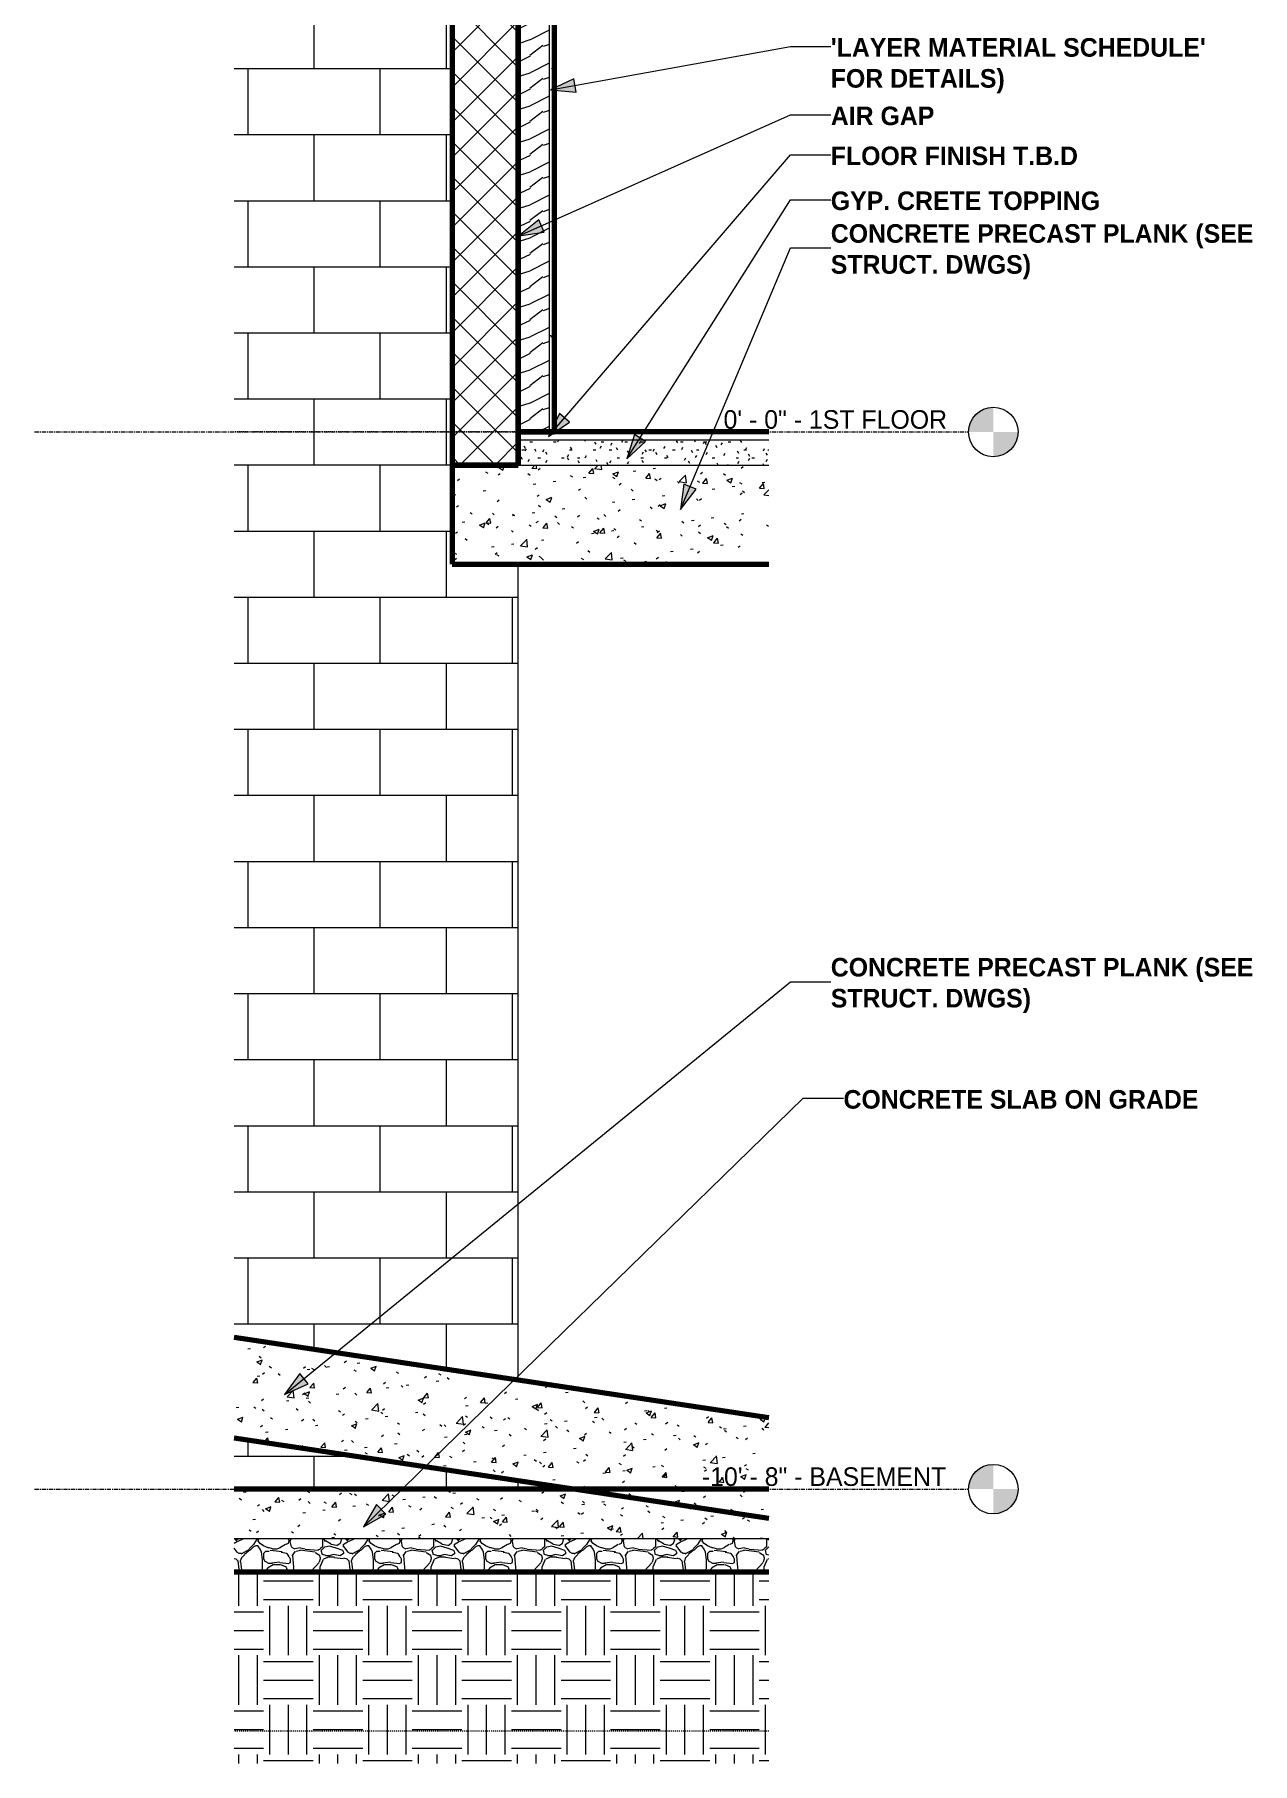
# Model space of a CAD drawing. Header units: inches. Extents: x -3960 to -3070, y -161 to 444.
# Drawn here: x -3722.2 to -3574.8, y -161.2 to 48.1 of the extents above; entities that cross this region are included whole.
import ezdxf

# ---------------------------------------------------------------- set-up
doc = ezdxf.new("R2010")
doc.units = ezdxf.units.IN
doc.header["$MEASUREMENT"] = 0
for name, pattern in [('Aligning Line 1_8_', [0.25, 0.125, -0.125]), ('Dash 1_16_', [0.125, 0.0625, -0.0625]), ('Grid Line 1_2_', [0.875, 0.5, -0.125, 0.125, -0.125])]:
    doc.linetypes.add(name, pattern=pattern)
for name, color, linetype, lineweight in [('0-2', 135, 'Continuous', 9), ('0-4', 90, 'Continuous', 5), ('A-DOOR-5', 250, 'Dash 1_16_', 9), ('A-DOOR-6', 250, 'Continuous', 9), ('A-DOOR-FRAM-1', 250, 'Continuous', 9), ('A-FLOR-7', 192, 'Continuous', 70), ('A-FLOR-LEVL', 51, 'Continuous', 9), ('A-FLOR-LEVL-1', 51, 'Grid Line 1_2_', 9), ('A-FLOR-MCUT', 51, 'Continuous', 18), ('A-FLOR-PATT-1', 8, 'Continuous', 9), ('A-WALL-1', 55, 'Continuous', 18), ('A-WALL-10', 252, 'Continuous', 18), ('A-WALL-4', 7, 'Continuous', 18), ('A-WALL-9', 90, 'Continuous', 70), ('A-WALL-PATT-1', 135, 'Continuous', 9), ('A-WALL-PATT-3', 250, 'Continuous', 9), ('A-WALL-PATT-4', 253, 'Continuous', 9), ('A-WALL-PATT-5', 45, 'Continuous', 9), ('C-TOPO', 7, 'Continuous', 9), ('C-TOPO-1', 135, 'Continuous', 9), ('C-TOPO-2', 7, 'Continuous', 70), ('G-ANNO-SYMB', 111, 'Aligning Line 1_8_', 9), ('G-ANNO-TEXT', 231, 'Continuous', 9), ('I-WALL-1', 90, 'Continuous', 70), ('I-WALL-2', 55, 'Continuous', 18), ('P-PIPE-1', 94, 'Continuous', 9)]:
    doc.layers.add(name, color=color, linetype=linetype, lineweight=lineweight)
doc.styles.add('Century Gothic', font='ufonts.com_century-gothic.ttf', dxfattribs={"height": 2.25})
doc.styles.add('Century Gothic_B', font='GOTHICB.TTF', dxfattribs={"height": 2.25})
pattern_1 = [(0, (-3142.496, 146.633), (7.68, 1.92), [0.317, -5.443, 0.317, -5.443, -30.72]), (0, (-3142.496, 146.633), (7.68, 1.92), [-11.52, 0.317, -11.203, 0.317, -5.443, -13.44]), (0, (-3142.496, 146.633), (7.68, 1.92), [-28.8, 0.317, -3.523, 0.317, -9.283]), (120, (-3139.616, 147.593), (-5.502769, 5.691075), [0.317, -5.443, 0.317, -5.443, -30.72]), (120, (-3139.616, 147.593), (-5.502769, 5.691075), [-11.52, 0.317, -11.203, 0.317, -5.443, -13.44]), (120, (-3139.616, 147.593), (-5.502769, 5.691075), [-28.8, 0.317, -3.523, 0.317, -9.283]), (240, (-3138.656, 151.433), (-2.177231, -7.611075), [0.317, -5.443, 0.317, -5.443, -30.72]), (240, (-3138.656, 151.433), (-2.177231, -7.611075), [-11.52, 0.317, -11.203, 0.317, -5.443, -13.44]), (240, (-3138.656, 151.433), (-2.177231, -7.611075), [-28.8, 0.317, -3.523, 0.317, -9.283])]
pattern_2 = [(50, (-3601.794, 146.633), (6.886, -0.6021), [0.72, -7.92]), (355, (-3601.794, 146.633), (-1.33176, 7.22055), [0.576, -6.336]), (100.451, (-3601.22, 146.583), (5.55363, 6.61819), [0.612, -6.731]), (46.184, (-3601.794, 148.553), (10.24564, -1.58893), [1.08, -11.88]), (96.636, (-3600.94, 148.421), (8.97244, 9.35152), [0.918, -10.096]), (351.184, (-3601.794, 148.553), (8.9732, 9.35123), [0.864, -9.504]), (21, (-3600.834, 148.073), (5.73073, -3.865), [0.72, -7.92]), (326, (-3600.834, 148.073), (2.33581, 6.96088), [0.576, -6.336]), (71.451, (-3600.357, 147.751), (8.06588, 3.09595), [0.612, -6.731]), (37.5, (-3601.7938, 146.633), (0.116866, 3.195478), [0.317, -5.942, 0.317, -6.115, -6.36]), (37.5, (-3601.7938, 146.633), (0.116866, 3.195478), [-12.691, 0.317, -6.043]), (7.5, (-3601.794, 146.633), (2.52543, 3.786025), [0.317, -3.35, 0.317, -5.798, -2.424]), (7.5, (-3601.794, 146.633), (2.52543, 3.786025), [-9.782, 0.317, -2.107]), (327.5, (-3603.9348, 146.633), (5.124369, -0.216176), [0.317, -2.083, 0.317, -7.171, -9.936]), (327.5, (-3603.9348, 146.633), (5.124369, -0.216176), [-9.888, 0.317, -9.619]), (317.5, (-3604.895, 146.633), (5.598326, 0.96141), [0.317, -2.803, 0.317, -4.656, -7.056]), (317.5, (-3604.895, 146.633), (5.598326, 0.96141), [-8.093, 0.317, -6.739])]

# ---------------------------------------------------------------- blocks, each defined once
blk = doc.blocks.new('CTR  - Topography_rvt-2-WALL SECTION - NORTH_SOUTH _ PARKING RAMP - LOOKING WEST - Callout 2')
at = {"layer": 'C-TOPO'}
h = blk.add_hatch(dxfattribs=at)
h.set_pattern_fill('FP_17', color=256, style=0, pattern_type=2)
h.set_pattern_definition([(0, (-3142.496, 146.633), (6, 6), [6, -6]), (0, (-3142.496, 148.883), (6, 6), [6, -6]), (0, (-3142.496, 151.133), (6, 6), [6, -6]), (90, (-3141.746, 151.883), (-6, 6), [6, -6]), (90, (-3139.496, 151.883), (-6, 6), [6, -6]), (90, (-3137.246, 151.883), (-6, 6), [6, -6])])
h.paths.add_polyline_path([(-3238.74, -161.21), (-3174.04, -161.21), (-3174.04, -138.01), (-3238.74, -138.01), (-3238.74, -140)], flags=0)
at = {"layer": 'C-TOPO-1'}
blk.add_line((-3238.74, -138.01), (-3174.04, -138.01), dxfattribs=at)
at = {"layer": 'C-TOPO-2'}
blk.add_line((-3238.74, -138.01), (-3174.04, -138.01), dxfattribs=at)
blk = doc.blocks.new('HOLLOW METAL - UNIT DOOR-2058696-WALL SECTION - NORTH_SOUTH _ PARKING RAMP - LOOKING WEST - Callout 2')
at = {"layer": 'A-DOOR-5'}
blk.add_line((-3238.74, 146.75), (-3229.52, 136), dxfattribs=at)
at = {"layer": 'A-DOOR-6'}
blk.add_line((-3229.52, 136), (-3229.52, 150.88), dxfattribs=at)
at = {"layer": 'A-DOOR-FRAM-1'}
for p, q in [((-3229.52, 150.88), (-3229.52, 136)), ((-3227.52, 136), (-3227.52, 150.88))]:
    blk.add_line(p, q, dxfattribs=at)
blk = doc.blocks.new('CTR - 1st Phase - Common Walls_rvt-2-WALL SECTION - NORTH_SOUTH _ PARKING RAMP - LOOKING WEST - Callout 2')
at = {"layer": 'A-WALL-10'}
blk.add_hatch(color=256, dxfattribs=at).paths.add_polyline_path([(-3204.37, 0), (-3204.12, 0), (-3204.12, 108.75), (-3204.37, 108.75), (-3204.37, 72.86)], flags=0)
at = {"layer": 'A-WALL-PATT-3'}
h = blk.add_hatch(dxfattribs=at)
h.set_pattern_fill('FP_13', color=256, style=0, pattern_type=2)
h.set_pattern_definition(pattern_1)
h.paths.add_polyline_path([(-3206.7, 136), (-3206.7, 150.88), (-3207.32, 150.88), (-3207.32, 136)], flags=0)
h = blk.add_hatch(dxfattribs=at)
h.set_pattern_fill('FP_13', color=256, style=0, pattern_type=2)
h.set_pattern_definition(pattern_1)
h.paths.add_polyline_path([(-3206.39, 136), (-3206.07, 136), (-3206.07, 150.88), (-3206.7, 150.88), (-3206.7, 136)], flags=0)
h = blk.add_hatch(dxfattribs=at)
h.set_pattern_fill('FP_13', color=256, style=0, pattern_type=2)
h.set_pattern_definition(pattern_1)
h.paths.add_polyline_path([(-3200, 0), (-3200, 108.75), (-3200.62, 108.75), (-3200.62, 0)], flags=0)
at = {"layer": 'A-WALL-PATT-4'}
h = blk.add_hatch(dxfattribs=at)
h.set_pattern_fill('FP_18', color=256, style=0, pattern_type=2)
h.set_pattern_definition([(161.57, (-3142.376, 146.753), (-0.9603837, -0.0003992), [0, -6.83, 0.758, 0]), (18.43, (-3142.616, 146.753), (-0.9603837, 0.0003992), [0, -6.83, 0.758, 0]), (108.43, (-3142.376, 146.753), (0.4795102, -2.4005264), [2.276, -5.312]), (71.57, (-3142.616, 146.753), (0.4795102, 2.4005264), [2.276, -5.312])])
h.paths.add_polyline_path([(-3203.7, 136), (-3202.57, 136), (-3202.57, 150.88), (-3202.86, 150.88)], flags=0)
h.paths.add_polyline_path([(-3204.37, 136), (-3203.7, 136), (-3203.7, 150.88), (-3206.07, 150.88), (-3206.07, 136)], flags=0)
h = blk.add_hatch(dxfattribs=at)
h.set_pattern_fill('FP_16', color=256, style=0, pattern_type=2)
h.set_pattern_definition([(216.87, (-3140.897, 150.632), (11.9951857, 7.9964214), [1.999, -17.993]), (206.565, (-3138.498, 149.432), (-3.998093, -3.998086), [4.47, -4.47]), (198.435, (-3138.498, 147.433), (-7.99708, -3.998075), [2.529, -10.115])])
h.paths.add_polyline_path([(-3204.12, 0), (-3200.62, 0), (-3200.62, 108.75), (-3204.12, 108.75), (-3204.12, 72.86)], flags=0)
at = {"layer": 'A-WALL-4'}
for p, q in [((-3206.7, 150.88), (-3206.7, 136)), ((-3206.07, 150.88), (-3206.07, 136)), ((-3202.57, 150.88), (-3202.57, 136)), ((-3201.95, 150.88), (-3201.95, 136)), ((-3204.12, 125.75), (-3204.12, 0)), ((-3200.62, 125.75), (-3200.62, 0))]:
    blk.add_line(p, q, dxfattribs=at)
at = {"layer": 'A-WALL-9'}
for p, q in [((-3204.37, 125.75), (-3204.37, 0)), ((-3200, 125.75), (-3204.37, 125.75)), ((-3200, 0), (-3200, 125.75)), ((-3204.37, 0), (-3200, 0))]:
    blk.add_line(p, q, dxfattribs=at)
at = {"layer": 'I-WALL-1'}
for p, q in [((-3207.32, 150.88), (-3207.32, 136)), ((-3201.32, 136), (-3201.32, 150.88)), ((-3207.32, 136), (-3201.32, 136))]:
    blk.add_line(p, q, dxfattribs=at)
at = {"layer": 'I-WALL-2'}
blk.add_line((-3227.52, 150.88), (-3227.52, 136), dxfattribs=at)
at = {"layer": 'P-PIPE-1'}
for centre, start, end in [((-3183.32, 120), 0, 180), ((-3183.32, 120), 180, 0), ((-3179.32, 120), 0, 180), ((-3179.32, 120), 180, 0), ((-3175.07, 120), 28.5091, 180), ((-3175.07, 120), 180, 331.4909)]:
    blk.add_arc(centre, 1.19, start, end, dxfattribs=at)
at = {"layer": '0-2'}
blk.add_blockref('HOLLOW METAL - UNIT DOOR-2058696-WALL SECTION - NORTH_SOUTH _ PARKING RAMP - LOOKING WEST - Callout 2', (0, 0), dxfattribs=at)
blk = doc.blocks.new('CTR - 1st Phase -Stairs _ Elevators_rvt-2-WALL SECTION - NORTH_SOUTH _ PARKING RAMP - LOOKING WEST - Callout 2')
at = {"layer": 'A-WALL-PATT-1'}
h = blk.add_hatch(dxfattribs=at)
h.set_pattern_fill('FP_20', color=256, style=0, pattern_type=2)
h.set_pattern_definition([(0, (-3208.374, -164), (0, 8), []), (90, (-3208.374, -164), (-8, 8), [8, -8])])
h.paths.add_polyline_path([(-3204.37, -128), (-3204.37, -126.95), (-3238.74, -121.8), (-3238.74, -128)], flags=0)
h.paths.add_polyline_path([(-3204.37, -114.82), (-3204.37, -16), (-3212.37, -16), (-3212.37, 120), (-3238.74, 120), (-3238.74, -109.66)], flags=0)
at = {"layer": 'A-WALL-PATT-5'}
h = blk.add_hatch(dxfattribs=at)
h.set_pattern_fill('FP_21', color=256, style=0, pattern_type=2)
h.set_pattern_definition([(45, (-3142.496, 146.633), (-2.12132, 2.12132), []), (135, (-3142.496, 146.633), (-2.12132, -2.12132), [])])
h.paths.add_polyline_path([(-3204.37, -4), (-3204.37, 120), (-3212.37, 120), (-3212.37, -4)], flags=0)
at = {"layer": 'A-WALL-1'}
for p, q in [((-3204.37, -114.82), (-3204.37, -16)), ((-3204.37, -128), (-3204.37, -126.95))]:
    blk.add_line(p, q, dxfattribs=at)
at = {"layer": 'A-WALL-9'}
for p, q in [((-3212.37, 120), (-3212.37, -4)), ((-3204.37, -4), (-3204.37, 120)), ((-3212.37, -4), (-3204.37, -4))]:
    blk.add_line(p, q, dxfattribs=at)
blk = doc.blocks.new('Level - Level Head - Circle-50818-WALL SECTION - NORTH_SOUTH _ PARKING RAMP - LOOKING WEST - Callout 2')
at = {"layer": 'A-FLOR-LEVL'}
h = blk.add_hatch(color=256, dxfattribs=at)
edge = h.paths.add_edge_path(flags=0)
edge.add_line((-3146.87, 0), (-3149.87, 0))
edge.add_arc((-3146.87, 0), 3, 90, 180, ccw=False)
edge.add_line((-3146.87, 3), (-3146.87, 0))
h = blk.add_hatch(color=256, dxfattribs=at)
edge = h.paths.add_edge_path(flags=0)
edge.add_line((-3146.87, -3), (-3146.87, 0))
edge.add_line((-3146.87, 0), (-3143.87, 0))
edge.add_arc((-3146.87, 0), 3, 270, 360, ccw=False)
blk.add_circle((-3146.87, 0), 3, dxfattribs=at)

msp = doc.modelspace()

# ---------------------------------------------------------------- hatches: boundary and pattern name
at = {"layer": 'A-FLOR-PATT-1'}
h = msp.add_hatch(dxfattribs=at)
h.set_pattern_fill('FP_14', color=256, style=0, pattern_type=2)
h.set_pattern_definition([(0, (-3601.7938, 146.633), (3.84, 0.96), [0.317, -2.563, 0.317, -2.563, -15.36]), (0, (-3601.7938, 146.633), (3.84, 0.96), [-5.76, 0.317, -5.443, 0.317, -2.563, -6.72]), (0, (-3601.7938, 146.633), (3.84, 0.96), [-14.4, 0.317, -1.603, 0.317, -4.483]), (120, (-3600.3538, 147.113), (-2.7513844, 2.8455376), [0.317, -2.563, 0.317, -2.563, -15.36]), (120, (-3600.3538, 147.113), (-2.7513844, 2.8455376), [-5.76, 0.317, -5.443, 0.317, -2.563, -6.72]), (120, (-3600.3538, 147.113), (-2.7513844, 2.8455376), [-14.4, 0.317, -1.603, 0.317, -4.483]), (240, (-3599.8738, 149.033), (-1.0886156, -3.8055376), [0.317, -2.563, 0.317, -2.563, -15.36]), (240, (-3599.8738, 149.033), (-1.0886156, -3.8055376), [-5.76, 0.317, -5.443, 0.317, -2.563, -6.72]), (240, (-3599.8738, 149.033), (-1.0886156, -3.8055376), [-14.4, 0.317, -1.603, 0.317, -4.483])])
h.paths.add_polyline_path([(-3633.34, -4), (-3633.34, -1), (-3663.67, -1), (-3663.67, -4)], flags=0)
h = msp.add_hatch(dxfattribs=at)
h.set_pattern_fill('FP_19', color=256, style=0, pattern_type=2)
h.set_pattern_definition(pattern_2)
h.paths.add_polyline_path([(-3663.67, -16), (-3633.34, -16), (-3633.34, -4), (-3671.67, -4), (-3671.67, -16)], flags=0)
h = msp.add_hatch(dxfattribs=at)
h.set_pattern_fill('FP_19', color=256, style=0, pattern_type=2)
h.set_pattern_definition(pattern_2)
h.paths.add_polyline_path([(-3633.34, -131.51), (-3633.34, -119.37), (-3698.04, -109.66), (-3698.04, -121.8), (-3663.67, -126.95)], flags=0)
h = msp.add_hatch(dxfattribs=at)
h.set_pattern_fill('FP_19', color=256, style=0, pattern_type=2)
h.set_pattern_definition(pattern_2)
h.paths.add_polyline_path([(-3663.67, -134), (-3633.34, -134), (-3633.34, -131.51), (-3656.7, -128), (-3698.04, -128), (-3698.04, -134)], flags=0)
h = msp.add_hatch(dxfattribs=at)
h.set_pattern_fill('FP_22', color=256, style=0, pattern_type=2)
h.set_pattern_definition([(212.005, (-3602.5998, 148.649), (-40.310627, -26.8730086), [1.268, -125.493]), (213.69, (-3601.794, 149.186), (-13.43624, -13.436764), [0.969, -47.478]), (198.435, (-3601.391, 149.321), (-26.873024, -13.43654), [0.425, -42.065]), (180, (-3600.854, 149.321), (-2e-15, -13.437), [0.537, -12.899]), (161.565, (-3600.451, 149.186), (-13.43652, 1e-05), [0.425, -42.065]), (333.435, (-3600.316, 158.861), (13.43653, 1e-05), [0.601, -29.444]), (296.565, (-3600.451, 159.129), (13.43652, -13.43654), [0.3, -29.745]), (270, (-3600.451, 159.801), (13.437, 8e-16), [0.672, -12.765]), (186.34, (-3600.3158, 151.067), (-107.492657, -13.436396), [1.217, -120.457]), (296.565, (-3597.36, 159.398), (13.43652, -13.43654), [0.3, -29.745]), (303.69, (-3597.629, 159.801), (13.436764, -13.43624), [0.484, -47.962]), (229.399, (-3595.4788, 153.889), (-67.18284, -80.6196216), [1.239, -122.641]), (243.435, (-3595.076, 154.695), (1e-05, -13.43653), [0.901, -29.144]), (213.69, (-3590.373, 153.217), (-13.43624, -13.436764), [0.484, -47.962]), (33.69, (-3594.404, 149.455), (13.43624, 13.436764), [0.484, -47.962]), (0, (-3594.673, 149.455), (0, 13.437), [0.269, -13.168]), (333.435, (-3594.941, 149.589), (13.43653, 1e-05), [0.3, -29.745]), (284.036, (-3595.0758, 150.127), (13.436545, -40.30972), [0.554, -54.847]), (270, (-3595.076, 150.395), (13.437, 8e-16), [0.269, -13.168]), (243.435, (-3595.076, 150.664), (1e-05, -13.43653), [0.3, -29.745]), (135, (-3595.076, 150.799), (-13.43644, 9e-16), [0.19, -18.812]), (90, (-3595.076, 150.664), (-13.437, 8e-16), [0.134, -13.302]), (18.435, (-3590.239, 156.845), (26.873024, 13.43654), [0.85, -41.641]), (6.34, (-3589.4318, 157.114), (107.492657, 13.436396), [1.217, -120.457]), (180, (-3589.97, 153.889), (-2e-15, -13.437), [0.806, -12.63]), (197.354, (-3587.8198, 154.561), (-40.3099621, -13.4370921), [2.252, -222.987]), (198.435, (-3587.417, 154.695), (-26.873024, -13.43654), [0.425, -42.065]), (213.69, (-3587.014, 154.964), (-13.43624, -13.436764), [0.484, -47.962]), (251.565, (-3586.88, 155.367), (-1e-05, -13.43652), [0.425, -42.065]), (243.435, (-3586.745, 155.636), (1e-05, -13.43653), [0.3, -29.745]), (270, (-3586.745, 155.904), (13.437, 8e-16), [0.269, -13.168]), (293.199, (-3587.1478, 156.845), (13.436385, -26.872947), [1.023, -101.307]), (315, (-3587.551, 157.248), (13.43644, 0), [0.57, -18.432]), (0, (-3588.223, 157.248), (0, 13.437), [0.672, -12.765]), (341.565, (-3591.179, 154.023), (13.43652, -1e-05), [0.425, -42.065]), (303.69, (-3591.448, 154.426), (13.436764, -13.43624), [0.484, -47.962]), (279.462, (-3591.5818, 155.233), (13.43628, -67.183201), [0.817, -80.915]), (270, (-3591.582, 156.039), (13.437, 8e-16), [0.806, -12.63]), (239.036, (-3591.1788, 156.711), (-13.4372, -26.873257), [0.783, -77.565]), (188.13, (-3590.2388, 156.845), (-80.620097, -13.436299), [0.95, -94.061]), (116.565, (-3600.182, 156.442), (-13.43652, 13.43654), [0.3, -29.745]), (135, (-3599.913, 156.173), (-13.43644, 9e-16), [0.38, -18.622]), (168.69, (-3599.2408, 156.039), (-13.436897, 0.000212), [0.685, -67.829]), (191.31, (-3598.5688, 156.173), (-53.746592, -13.436568), [0.685, -67.829]), (194.036, (-3598.0318, 156.308), (-40.30972, -13.436545), [0.554, -54.847]), (236.31, (-3597.763, 156.711), (-13.436194, -26.8733), [0.484, -47.962]), (236.31, (-3597.494, 157.114), (-13.436194, -26.8733), [0.484, -47.962]), (270, (-3597.494, 157.517), (13.437, 8e-16), [0.403, -13.034]), (291.801, (-3597.7628, 158.189), (13.436166, -26.872997), [0.724, -71.635]), (116.565, (-3597.629, 155.367), (-13.43652, 13.43654), [0.601, -29.444]), (168.69, (-3596.9568, 155.233), (-13.436897, 0.000212), [0.685, -67.829]), (194.036, (-3596.4198, 155.367), (-40.30972, -13.436545), [0.554, -54.847]), (225, (-3596.016, 155.77), (9e-16, -13.43644), [0.57, -18.432]), (251.565, (-3595.882, 156.173), (-1e-05, -13.43652), [0.425, -42.065]), (296.565, (-3596.151, 156.711), (13.43652, -13.43654), [0.601, -29.444]), (315, (-3596.42, 156.979), (13.43644, 0), [0.38, -18.622]), (326.31, (-3596.823, 157.248), (26.8733, -13.436194), [0.484, -47.962]), (0, (-3597.091, 157.248), (0, 13.437), [0.269, -13.168]), (33.69, (-3597.494, 156.979), (13.43624, 13.436764), [0.484, -47.962]), (71.565, (-3597.629, 156.576), (1e-05, 13.43652), [0.425, -42.065]), (63.435, (-3597.763, 156.308), (-1e-05, 13.43653), [0.3, -29.745]), (71.565, (-3597.898, 155.904), (1e-05, 13.43652), [0.425, -42.065]), (104.036, (-3597.8978, 155.367), (-13.436545, 40.30972), [0.554, -54.847]), (45, (-3598.166, 155.098), (0, 13.43644), [0.38, -18.622]), (18.435, (-3598.569, 154.964), (26.873024, 13.43654), [0.425, -42.065]), (0, (-3599.241, 154.964), (0, 13.437), [0.672, -12.765]), (14.036, (-3599.7788, 154.83), (40.30972, 13.436545), [0.554, -54.847]), (341.565, (-3600.182, 154.964), (13.43652, -1e-05), [0.425, -42.065]), (270, (-3600.182, 155.367), (13.437, 8e-16), [0.403, -13.034]), (225, (-3599.779, 155.77), (9e-16, -13.43644), [0.57, -18.432]), (198.435, (-3598.972, 156.039), (-26.873024, -13.43654), [0.85, -41.641]), (180, (-3598.301, 156.039), (-2e-15, -13.437), [0.672, -12.765]), (153.435, (-3598.032, 155.904), (-13.43653, -1e-05), [0.3, -29.745]), (206.565, (-3592.926, 153.755), (-13.43654, -13.43652), [0.3, -29.745]), (146.31, (-3592.523, 153.486), (-26.8733, 13.436194), [0.484, -47.962]), (119.745, (-3591.9848, 152.545), (-40.31056, 67.183206), [1.083, -107.246]), (95.711, (-3591.8508, 151.202), (-13.4375424, 120.930058), [1.35, -133.686]), (90, (-3591.851, 151.067), (-13.437, 8e-16), [0.134, -13.302]), (63.435, (-3591.985, 150.799), (-1e-05, 13.43653), [0.3, -29.745]), (26.565, (-3592.254, 150.664), (13.43654, 13.43652), [0.3, -29.745]), (0, (-3592.657, 150.664), (0, 13.437), [0.403, -13.034]), (0, (-3592.792, 150.664), (0, 13.437), [0.134, -13.302]), (0, (-3593.06, 150.664), (0, 13.437), [0.269, -13.168]), (326.31, (-3593.463, 150.933), (26.8733, -13.436194), [0.484, -47.962]), (333.435, (-3593.732, 151.067), (13.43653, 1e-05), [0.3, -29.745]), (284.036, (-3593.8668, 151.605), (13.436545, -40.30972), [0.554, -54.847]), (270, (-3593.867, 151.873), (13.437, 8e-16), [0.269, -13.168]), (270, (-3593.867, 152.277), (13.437, 8e-16), [0.403, -13.034]), (258.69, (-3593.7318, 152.948), (-0.000212, -13.436897), [0.685, -67.829]), (231.34, (-3593.1948, 153.62), (-40.31019, -53.745816), [0.86, -85.176]), (270, (-3590.373, 153.352), (13.437, 8e-16), [0.134, -13.302]), (270, (-3590.373, 153.486), (13.437, 8e-16), [0.134, -13.302]), (326.31, (-3590.776, 153.755), (26.8733, -13.436194), [0.484, -47.962]), (333.435, (-3591.582, 154.158), (13.43653, 1e-05), [0.901, -29.144]), (0, (-3592.254, 154.158), (0, 13.437), [0.672, -12.765]), (63.435, (-3592.389, 153.889), (-1e-05, 13.43653), [0.3, -29.745]), (90, (-3592.389, 153.352), (-13.437, 8e-16), [0.537, -12.899]), (135, (-3591.985, 152.948), (-13.43644, 9e-16), [0.57, -18.432]), (161.565, (-3591.582, 152.814), (-13.43652, 1e-05), [0.425, -42.065]), (180, (-3591.179, 152.814), (-2e-15, -13.437), [0.403, -13.034]), (198.435, (-3590.776, 152.948), (-26.873024, -13.43654), [0.425, -42.065]), (351.87, (-3596.0158, 160.204), (13.437009, -0.000259), [1.9, -93.111]), (14.036, (-3596.5538, 160.07), (40.30972, 13.436545), [0.554, -54.847]), (53.13, (-3596.9568, 159.532), (26.873672, 40.309752), [0.672, -66.511]), (95.194, (-3596.8228, 158.054), (-13.4351326, 134.3664647), [1.484, -146.928]), (101.31, (-3596.6878, 157.382), (-13.436568, 53.746592), [0.685, -67.829]), (143.13, (-3596.1508, 156.979), (-40.309752, 26.873672), [0.672, -66.511]), (161.565, (-3595.748, 156.845), (-13.43652, 1e-05), [0.425, -42.065]), (198.435, (-3595.345, 156.979), (-26.873024, -13.43654), [0.425, -42.065]), (225, (-3594.673, 157.651), (9e-16, -13.43644), [0.95, -18.052]), (228.814, (-3593.7318, 158.726), (-80.619807, -94.0561774), [1.428, -141.405]), (251.565, (-3593.598, 159.129), (-1e-05, -13.43652), [0.425, -42.065]), (270, (-3593.598, 159.264), (13.437, 8e-16), [0.134, -13.302]), (288.435, (-3593.732, 159.667), (13.43654, -26.873024), [0.425, -42.065]), (326.31, (-3594.135, 159.935), (26.8733, -13.436194), [0.484, -47.962]), (90, (-3600.316, 156.711), (-13.437, 8e-16), [0.941, -12.496]), (338.199, (-3598.4348, 158.457), (40.309912, -13.43644), [0.724, -71.635]), (0, (-3599.241, 158.457), (0, 13.437), [0.806, -12.63]), (30.964, (-3599.9128, 158.054), (40.310285, 26.873314), [0.783, -77.565]), (45, (-3600.316, 157.651), (0, 13.43644), [0.57, -18.432]), (90, (-3602.466, 152.411), (-13.437, 8e-16), [0.941, -12.496]), (116.565, (-3602.063, 151.605), (-13.43652, 13.43654), [0.901, -29.144]), (153.435, (-3601.257, 151.202), (-13.43653, -1e-05), [0.901, -29.144]), (180, (-3600.585, 151.202), (-2e-15, -13.437), [0.672, -12.765]), (218.66, (-3599.9128, 151.739), (-13.436833, -13.436298), [0.86, -85.176]), (231.34, (-3599.3758, 152.411), (-40.31019, -53.745816), [0.86, -85.176]), (213.69, (-3598.569, 152.948), (-13.43624, -13.436764), [0.969, -47.478]), (239.036, (-3598.1658, 153.62), (-13.4372, -26.873257), [0.783, -77.565]), (270, (-3598.166, 153.889), (13.437, 8e-16), [0.269, -13.168]), (270, (-3598.166, 154.292), (13.437, 8e-16), [0.403, -13.034]), (315, (-3598.569, 154.695), (13.43644, 0), [0.57, -18.432]), (350.538, (-3599.3758, 154.83), (13.436822, 7.6e-05), [0.817, -80.915]), (14.036, (-3600.4508, 154.561), (40.30972, 13.436545), [1.108, -54.293]), (18.435, (-3601.66, 154.158), (26.873024, 13.43654), [1.275, -41.216]), (45, (-3602.063, 153.755), (0, 13.43644), [0.57, -18.432]), (45, (-3602.466, 153.352), (0, 13.43644), [0.57, -18.432]), (108.435, (-3599.51, 150.395), (-13.43654, 26.873024), [0.85, -41.641]), (126.87, (-3599.1068, 149.858), (-13.436224, 13.436576), [0.672, -66.511]), (146.31, (-3598.704, 149.589), (-26.8733, 13.436194), [0.484, -47.962]), (161.565, (-3598.301, 149.455), (-13.43652, 1e-05), [0.425, -42.065]), (135, (-3597.898, 149.052), (-13.43644, 9e-16), [0.57, -18.432]), (161.565, (-3597.494, 148.917), (-13.43652, 1e-05), [0.425, -42.065]), (180, (-3597.091, 148.917), (-2e-15, -13.437), [0.403, -13.034]), (206.565, (-3596.823, 149.052), (-13.43654, -13.43652), [0.3, -29.745]), (206.565, (-3596.285, 149.321), (-13.43654, -13.43652), [0.601, -29.444]), (189.462, (-3595.4788, 149.455), (-67.183201, -13.43628), [0.817, -80.915]), (243.435, (-3595.21, 149.992), (1e-05, -13.43653), [0.601, -29.444]), (270, (-3595.21, 150.127), (13.437, 8e-16), [0.134, -13.302]), (270, (-3595.21, 150.395), (13.437, 8e-16), [0.269, -13.168]), (326.31, (-3595.613, 151.202), (26.8733, -13.436194), [0.484, -47.962]), (327.995, (-3596.6878, 151.873), (67.182935, -40.309468), [1.268, -125.493]), (329.036, (-3597.3598, 152.277), (26.873257, -13.4372), [0.783, -77.565]), (341.565, (-3598.166, 152.545), (13.43652, -1e-05), [0.85, -41.641]), (0, (-3598.704, 152.545), (0, 13.437), [0.537, -12.899]), (33.69, (-3599.107, 152.277), (13.43624, 13.436764), [0.484, -47.962]), (53.13, (-3599.5098, 151.739), (26.873672, 40.309752), [0.672, -66.511]), (63.435, (-3599.779, 151.202), (-1e-05, 13.43653), [0.601, -29.444]), (225, (-3593.598, 150.127), (9e-16, -13.43644), [0.57, -18.432]), (236.31, (-3593.329, 150.53), (-13.436194, -26.8733), [0.484, -47.962]), (270, (-3593.329, 150.664), (13.437, 8e-16), [0.134, -13.302]), (315, (-3593.598, 150.933), (13.43644, 0), [0.38, -18.622]), (333.435, (-3594.135, 151.202), (13.43653, 1e-05), [0.601, -29.444]), (18.435, (-3594.941, 150.933), (26.873024, 13.43654), [0.85, -41.641]), (75.964, (-3595.0758, 150.395), (-0.0003, 13.43623), [0.554, -54.847]), (71.565, (-3601.122, 147.842), (1e-05, 13.43652), [0.425, -42.065]), (135, (-3600.854, 147.574), (-13.43644, 9e-16), [0.38, -18.622]), (146.31, (-3600.451, 147.305), (-26.8733, 13.436194), [0.484, -47.962]), (153.435, (-3599.913, 147.036), (-13.43653, -1e-05), [0.601, -29.444]), (180, (-3599.779, 147.036), (-2e-15, -13.437), [0.134, -13.302]), (161.565, (-3599.376, 146.902), (-13.43652, 1e-05), [0.425, -42.065]), (180, (-3598.838, 146.902), (-2e-15, -13.437), [0.537, -12.899]), (198.435, (-3598.435, 147.036), (-26.873024, -13.43654), [0.425, -42.065]), (210.964, (-3597.7628, 147.439), (-40.310285, -26.873314), [0.783, -77.565]), (206.565, (-3597.494, 147.574), (-13.43654, -13.43652), [0.3, -29.745]), (251.565, (-3597.36, 147.977), (-1e-05, -13.43652), [0.425, -42.065]), (303.69, (-3597.629, 148.38), (13.436764, -13.43624), [0.484, -47.962]), (306.87, (-3598.0318, 148.917), (13.436224, -13.436576), [0.672, -66.511]), (323.13, (-3598.5688, 149.321), (40.309752, -26.873672), [0.672, -66.511]), (345.964, (-3599.1068, 149.455), (13.43623, 0.0003), [0.554, -54.847]), (18.435, (-3599.51, 149.321), (26.873024, 13.43654), [0.425, -42.065]), (30.964, (-3600.1818, 148.917), (40.310285, 26.873314), [0.783, -77.565]), (39.806, (-3600.9878, 148.246), (13.436602, 13.436291), [1.049, -103.894]), (135, (-3596.957, 147.036), (-13.43644, 9e-16), [0.19, -18.812]), (153.435, (-3596.688, 146.902), (-13.43653, -1e-05), [0.3, -29.745]), (191.31, (-3596.0158, 147.036), (-53.746592, -13.436568), [0.685, -67.829]), (165.964, (-3595.4788, 146.902), (-13.43623, -0.0003), [0.554, -54.847]), (175.236, (-3593.8668, 146.768), (-13.4364265, -8.2e-05), [1.618, -160.181]), (206.565, (-3593.598, 146.902), (-13.43654, -13.43652), [0.3, -29.745]), (225, (-3593.329, 147.171), (9e-16, -13.43644), [0.38, -18.622]), (270, (-3593.329, 147.842), (13.437, 8e-16), [0.672, -12.765]), (270, (-3593.329, 148.246), (13.437, 8e-16), [0.403, -13.034]), (308.66, (-3593.8668, 148.917), (13.436298, -13.436833), [0.86, -85.176]), (338.199, (-3594.5378, 149.186), (40.309912, -13.43644), [0.724, -71.635]), (348.69, (-3595.2098, 149.321), (13.436897, -0.000212), [0.685, -67.829]), (18.435, (-3596.42, 148.917), (26.873024, 13.43654), [1.275, -41.216]), (36.87, (-3596.9568, 148.514), (13.436576, 13.436224), [0.672, -66.511]), (68.199, (-3597.2258, 147.842), (13.43644, 40.309912), [0.724, -71.635]), (101.31, (-3597.0908, 147.171), (-13.436568, 53.746592), [0.685, -67.829]), (348.69, (-3598.3008, 159.935), (13.436897, -0.000212), [0.685, -67.829]), (354.806, (-3599.7788, 160.07), (13.4361385, -0.000352), [1.484, -146.928]), (0, (-3600.182, 160.07), (0, 13.437), [0.403, -13.034]), (45, (-3600.451, 159.801), (0, 13.43644), [0.38, -18.622]), (180, (-3599.376, 158.592), (-2e-15, -13.437), [0.403, -13.034]), (188.13, (-3598.4348, 158.726), (-80.620097, -13.436299), [0.95, -94.061]), (172.875, (-3597.3598, 158.592), (-13.436807, -0.000376), [1.083, -107.246]), (225, (-3597.226, 158.726), (9e-16, -13.43644), [0.19, -18.812]), (270, (-3597.226, 159.129), (13.437, 8e-16), [0.403, -13.034]), (161.565, (-3592.926, 159.532), (-13.43652, 1e-05), [0.425, -42.065]), (180, (-3592.389, 159.532), (-2e-15, -13.437), [0.537, -12.899]), (198.435, (-3591.985, 159.667), (-26.873024, -13.43654), [0.425, -42.065]), (170.538, (-3591.1788, 159.532), (-13.436822, -7.6e-05), [0.817, -80.915]), (213.69, (-3590.776, 159.801), (-13.43624, -13.436764), [0.484, -47.962]), (270, (-3590.776, 159.935), (13.437, 8e-16), [0.134, -13.302]), (296.565, (-3590.91, 160.204), (13.43652, -13.43654), [0.3, -29.745]), (341.565, (-3591.717, 160.473), (13.43652, -1e-05), [0.85, -41.641]), (341.565, (-3592.523, 160.742), (13.43652, -1e-05), [0.85, -41.641]), (14.036, (-3593.0598, 160.607), (40.30972, 13.436545), [0.554, -54.847]), (45, (-3593.463, 160.204), (0, 13.43644), [0.57, -18.432]), (104.036, (-3593.3288, 159.667), (-13.436545, 40.30972), [0.554, -54.847]), (0, (-3603.81, 147.977), (0, 13.437), [0.134, -13.302]), (315, (-3604.078, 148.246), (13.43644, 0), [0.38, -18.622]), (274.764, (-3604.2128, 149.858), (13.437683, -147.8026), [1.618, -160.181]), (255.964, (-3604.0778, 150.395), (0.0003, -13.43623), [0.554, -54.847]), (225, (-3603.81, 150.664), (9e-16, -13.43644), [0.38, -18.622]), (198.435, (-3602.6, 151.067), (-26.873024, -13.43654), [1.275, -41.216]), (180, (-3602.466, 151.067), (-2e-15, -13.437), [0.134, -13.302]), (171.87, (-3601.5248, 150.933), (-13.437009, 0.000259), [0.95, -94.061]), (146.31, (-3599.913, 150.799), (-26.8733, 13.436194), [0.484, -47.962]), (108.435, (-3599.644, 149.992), (-13.43654, 26.873024), [0.85, -41.641]), (90, (-3599.644, 149.858), (-13.437, 8e-16), [0.134, -13.302]), (71.565, (-3599.779, 149.455), (1e-05, 13.43652), [0.425, -42.065]), (26.565, (-3600.047, 149.321), (13.43654, 13.43652), [0.3, -29.745]), (18.435, (-3600.451, 149.186), (26.873024, 13.43654), [0.425, -42.065]), (126.87, (-3593.1948, 148.246), (-13.436224, 13.436576), [0.672, -66.511]), (123.69, (-3592.926, 147.842), (-13.436764, 13.43624), [0.484, -47.962]), (149.036, (-3592.2538, 147.439), (-26.873257, 13.4372), [0.783, -77.565]), (168.69, (-3591.5818, 147.305), (-13.436897, 0.000212), [0.685, -67.829]), (213.69, (-3591.179, 147.574), (-13.43624, -13.436764), [0.484, -47.962]), (251.565, (-3591.045, 147.977), (-1e-05, -13.43652), [0.425, -42.065]), (270, (-3591.045, 148.111), (13.437, 8e-16), [0.134, -13.302]), (279.462, (-3591.1788, 148.917), (13.43628, -67.183201), [0.817, -80.915]), (243.435, (-3591.045, 149.186), (1e-05, -13.43653), [0.3, -29.745]), (270, (-3591.045, 149.321), (13.437, 8e-16), [0.134, -13.302]), (296.565, (-3591.448, 150.127), (13.43652, -13.43654), [0.901, -29.144]), (329.036, (-3592.1198, 150.53), (26.873257, -13.4372), [0.783, -77.565]), (8.13, (-3593.0598, 150.395), (80.620097, 13.436299), [0.95, -94.061]), (45, (-3593.598, 149.858), (0, 13.43644), [0.76, -18.242]), (45, (-3593.867, 149.589), (0, 13.43644), [0.38, -18.622]), (90, (-3593.867, 149.186), (-13.437, 8e-16), [0.403, -13.034]), (123.69, (-3593.598, 148.783), (-13.436764, 13.43624), [0.484, -47.962]), (101.31, (-3591.5818, 151.202), (-13.436568, 53.746592), [0.685, -67.829]), (108.435, (-3591.448, 150.799), (-13.43654, 26.873024), [0.425, -42.065]), (135, (-3591.314, 150.664), (-13.43644, 9e-16), [0.19, -18.812]), (180, (-3590.91, 150.664), (-2e-15, -13.437), [0.403, -13.034]), (213.69, (-3590.507, 150.933), (-13.43624, -13.436764), [0.484, -47.962]), (187.125, (-3589.4318, 151.067), (-94.056659, -13.437028), [1.083, -107.246]), (236.31, (-3589.164, 151.47), (-13.436194, -26.8733), [0.484, -47.962]), (270, (-3589.164, 151.605), (13.437, 8e-16), [0.134, -13.302]), (288.435, (-3589.298, 152.008), (13.43654, -26.873024), [0.425, -42.065]), (285.945, (-3589.5668, 152.948), (13.436607, -40.309649), [0.978, -96.842]), (315, (-3589.836, 153.217), (13.43644, 0), [0.38, -18.622]), (18.435, (-3590.239, 153.083), (26.873024, 13.43654), [0.425, -42.065]), (29.745, (-3591.1788, 152.545), (67.183206, 40.31056), [1.083, -107.246]), (18.435, (-3591.582, 152.411), (26.873024, 13.43654), [0.425, -42.065]), (75.964, (-3591.7168, 151.873), (-0.0003, 13.43623), [0.554, -54.847]), (180, (-3595.613, 155.367), (-2e-15, -13.437), [0.403, -13.034]), (180, (-3595.345, 155.367), (-2e-15, -13.437), [0.269, -13.168]), (135, (-3595.076, 155.098), (-13.43644, 9e-16), [0.38, -18.622]), (90, (-3595.076, 154.695), (-13.437, 8e-16), [0.403, -13.034]), (26.565, (-3597.091, 152.545), (13.43654, 13.43652), [0.901, -29.144]), (341.565, (-3597.494, 152.68), (13.43652, -1e-05), [0.425, -42.065]), (300.964, (-3597.8978, 153.352), (26.873314, -40.310285), [0.783, -77.565]), (71.565, (-3595.345, 153.755), (1e-05, 13.43652), [0.425, -42.065]), (90, (-3595.345, 153.083), (-13.437, 8e-16), [0.672, -12.765]), (123.69, (-3595.076, 152.68), (-13.436764, 13.43624), [0.484, -47.962]), (153.435, (-3594.538, 152.411), (-13.43653, -1e-05), [0.601, -29.444]), (198.435, (-3594.135, 152.545), (-26.873024, -13.43654), [0.425, -42.065]), (243.435, (-3594.001, 152.814), (1e-05, -13.43653), [0.3, -29.745]), (255.964, (-3593.8668, 153.352), (0.0003, -13.43623), [0.554, -54.847]), (251.565, (-3593.732, 153.755), (-1e-05, -13.43652), [0.425, -42.065]), (291.801, (-3594.0008, 154.426), (13.436166, -26.872997), [0.724, -71.635]), (323.13, (-3594.5378, 154.83), (40.309752, -26.873672), [0.672, -66.511]), (18.435, (-3594.941, 154.695), (26.873024, 13.43654), [0.425, -42.065]), (63.435, (-3595.21, 154.158), (-1e-05, 13.43653), [0.601, -29.444]), (135, (-3596.285, 151.739), (-13.43644, 9e-16), [0.57, -18.432]), (149.036, (-3595.6128, 151.336), (-26.873257, 13.4372), [0.783, -77.565]), (146.31, (-3595.21, 151.067), (-26.8733, 13.436194), [0.484, -47.962]), (180, (-3594.941, 151.067), (-2e-15, -13.437), [0.269, -13.168]), (210.964, (-3594.2698, 151.47), (-40.310285, -26.873314), [0.783, -77.565]), (243.435, (-3594.135, 151.739), (1e-05, -13.43653), [0.3, -29.745]), (303.69, (-3594.404, 152.142), (13.436764, -13.43624), [0.484, -47.962]), (321.34, (-3595.0758, 152.68), (53.745816, -40.31019), [0.86, -85.176]), (345.964, (-3595.6128, 152.814), (13.43623, 0.0003), [0.554, -54.847]), (11.31, (-3596.2848, 152.68), (53.746592, 13.436568), [0.685, -67.829]), (26.565, (-3596.554, 152.545), (13.43654, 13.43652), [0.3, -29.745]), (71.565, (-3596.688, 152.142), (1e-05, 13.43652), [0.425, -42.065]), (15.945, (-3596.9568, 155.098), (40.309649, 13.436607), [0.978, -96.842]), (29.745, (-3597.8978, 154.561), (67.183206, 40.31056), [1.083, -107.246]), (63.435, (-3598.032, 154.292), (-1e-05, 13.43653), [0.3, -29.745]), (90, (-3598.032, 153.889), (-13.437, 8e-16), [0.403, -13.034]), (104.036, (-3597.8978, 153.352), (-13.436545, 40.30972), [0.554, -54.847]), (120.964, (-3597.4938, 152.68), (-26.873314, 40.310285), [0.783, -77.565]), (153.435, (-3589.97, 159.801), (-13.43653, -1e-05), [0.3, -29.745]), (180, (-3589.701, 159.801), (-2e-15, -13.437), [0.269, -13.168]), (209.745, (-3588.7608, 160.339), (-67.1832064, -40.31056), [1.083, -107.246]), (225, (-3588.223, 160.876), (9e-16, -13.43644), [0.76, -18.242]), (239.036, (-3587.8198, 161.548), (-13.4372, -26.873257), [0.783, -77.565]), (239.036, (-3587.4168, 162.22), (-13.4372, -26.873257), [0.783, -77.565]), (270, (-3587.417, 162.354), (13.437, 8e-16), [0.134, -13.302]), (333.435, (-3587.686, 162.488), (13.43653, 1e-05), [0.3, -29.745]), (0, (-3588.089, 162.488), (0, 13.437), [0.403, -13.034]), (45, (-3588.492, 162.085), (0, 13.43644), [0.57, -18.432]), (26.565, (-3590.104, 161.279), (13.43654, 13.43652), [1.803, -28.243]), (30.964, (-3590.7758, 160.876), (40.310285, 26.873314), [0.783, -77.565]), (90, (-3590.776, 160.607), (-13.437, 8e-16), [0.269, -13.168]), (128.66, (-3590.2388, 159.935), (-13.436298, 13.436833), [0.86, -85.176]), (255.964, (-3591.7168, 155.501), (0.0003, -13.43623), [0.554, -54.847]), (281.31, (-3591.8508, 156.173), (13.436568, -53.746592), [0.685, -67.829]), (309.806, (-3592.5228, 156.979), (13.436291, -13.436602), [1.049, -103.894]), (329.036, (-3593.1948, 157.382), (26.873257, -13.4372), [0.783, -77.565]), (345.964, (-3593.7318, 157.517), (13.43623, 0.0003), [0.554, -54.847]), (0, (-3594.27, 157.517), (0, 13.437), [0.537, -12.899]), (26.565, (-3594.807, 157.248), (13.43654, 13.43652), [0.601, -29.444]), (45, (-3595.21, 156.845), (0, 13.43644), [0.57, -18.432]), (53.13, (-3595.6128, 156.308), (26.873672, 40.309752), [0.672, -66.511]), (90, (-3595.613, 155.904), (-13.437, 8e-16), [0.403, -13.034]), (135, (-3595.21, 155.501), (-13.43644, 9e-16), [0.57, -18.432]), (144.462, (-3594.2698, 154.83), (-40.309531, 26.8733096), [1.156, -114.43]), (135, (-3593.598, 154.158), (-13.43644, 9e-16), [0.95, -18.052]), (153.435, (-3593.06, 153.889), (-13.43653, -1e-05), [0.601, -29.444]), (206.565, (-3592.523, 154.158), (-13.43654, -13.43652), [0.601, -29.444]), (230.194, (-3591.8508, 154.964), (-53.747184, -67.182341), [1.049, -103.894]), (66.801, (-3593.5978, 158.189), (26.874049, 67.182876), [1.023, -101.307]), (90, (-3593.598, 157.786), (-13.437, 8e-16), [0.403, -13.034]), (153.435, (-3593.329, 157.651), (-13.43653, -1e-05), [0.3, -29.745]), (153.435, (-3592.792, 157.382), (-13.43653, -1e-05), [0.601, -29.444]), (149.036, (-3592.1198, 156.979), (-26.873257, 13.4372), [0.783, -77.565]), (180, (-3591.448, 156.979), (-2e-15, -13.437), [0.672, -12.765]), (180, (-3590.642, 156.979), (-2e-15, -13.437), [0.806, -12.63]), (213.69, (-3590.239, 157.248), (-13.43624, -13.436764), [0.484, -47.962]), (243.435, (-3589.97, 157.786), (1e-05, -13.43653), [0.601, -29.444]), (277.125, (-3590.1038, 158.861), (13.437028, -94.056659), [1.083, -107.246]), (315, (-3590.373, 159.129), (13.43644, 0), [0.38, -18.622]), (341.565, (-3590.776, 159.264), (13.43652, -1e-05), [0.425, -42.065]), (352.875, (-3591.8508, 159.398), (13.436807, 0.000376), [1.083, -107.246]), (0, (-3592.523, 159.398), (0, 13.437), [0.672, -12.765]), (21.801, (-3593.1948, 159.129), (26.872997, 13.436166), [0.724, -71.635]), (90, (-3587.148, 158.457), (-13.437, 8e-16), [0.537, -12.899]), (90, (-3587.148, 157.92), (-13.437, 8e-16), [0.537, -12.899]), (56.31, (-3587.417, 157.517), (13.436194, 26.8733), [0.484, -47.962]), (18.435, (-3587.82, 157.382), (26.873024, 13.43654), [0.425, -42.065]), (0, (-3589.164, 157.382), (0, 13.437), [1.344, -12.093]), (341.565, (-3589.567, 157.517), (13.43652, -1e-05), [0.425, -42.065]), (296.565, (-3589.701, 157.786), (13.43652, -13.43654), [0.3, -29.745]), (278.13, (-3589.8358, 158.726), (13.436299, -80.620097), [0.95, -94.061]), (270, (-3589.836, 158.861), (13.437, 8e-16), [0.134, -13.302]), (251.565, (-3589.701, 159.264), (-1e-05, -13.43652), [0.425, -42.065]), (225, (-3589.298, 159.667), (9e-16, -13.43644), [0.57, -18.432]), (218.66, (-3588.6258, 160.204), (-13.436833, -13.436298), [0.86, -85.176]), (225, (-3588.223, 160.607), (9e-16, -13.43644), [0.57, -18.432]), (206.565, (-3587.954, 160.742), (-13.43654, -13.43652), [0.3, -29.745]), (180, (-3587.686, 160.742), (-2e-15, -13.437), [0.269, -13.168]), (123.69, (-3587.417, 160.339), (-13.436764, 13.43624), [0.484, -47.962]), (108.435, (-3587.283, 159.935), (-13.43654, 26.873024), [0.425, -42.065]), (98.13, (-3587.1478, 158.995), (-13.436299, 80.620097), [0.95, -94.061])])
h.paths.add_polyline_path([(-3633.34, -138), (-3633.34, -134), (-3698.04, -134), (-3698.04, -138), (-3663.67, -138)], flags=0)
at = {"layer": 'G-ANNO-TEXT'}
for points in [[(-3659.75, 41.41), (-3656.65, 41.16), (-3656.94, 42.74)], [(-3663.59, 23.73), (-3660.52, 24.21), (-3661.18, 25.68)], [(-3660.02, -0.56), (-3657.46, 1.19), (-3658.68, 2.24)], [(-3650.54, -3.27), (-3648.26, -1.16), (-3649.61, -0.31)], [(-3644.04, -9.39), (-3642.13, -6.93), (-3643.61, -6.31)], [(-3691.94, -116.53), (-3689.11, -115.26), (-3690.12, -114.01)], [(-3682.41, -132.55), (-3679.7, -131.03), (-3680.82, -129.88)]]:
    msp.add_hatch(color=256, dxfattribs=at).paths.add_polyline_path(points, flags=0)

# ---------------------------------------------------------------- linework, layer by layer
at = {"layer": 'A-FLOR-7'}
for p, q in [((-3633.34, 0), (-3663.67, 0)), ((-3663.67, 0), (-3663.67, -4)), ((-3663.67, -4), (-3671.67, -4)), ((-3671.67, -4), (-3671.67, -16)), ((-3671.67, -16), (-3633.34, -16)), ((-3633.34, -119.37), (-3698.04, -109.66)), ((-3698.04, -121.8), (-3633.34, -131.51)), ((-3633.34, -128), (-3698.04, -128)), ((-3698.04, -138), (-3633.34, -138))]:
    msp.add_line(p, q, dxfattribs=at)
at = {"layer": 'A-FLOR-LEVL-1'}
for p, q in [((-3722.21, 0), (-3609.16, 0)), ((-3722.21, -128), (-3609.16, -128))]:
    msp.add_line(p, q, dxfattribs=at)
at = {"layer": 'A-FLOR-MCUT'}
for p, q in [((-3633.34, -1), (-3663.67, -1)), ((-3663.67, -4), (-3633.34, -4)), ((-3633.34, -134), (-3698.04, -134))]:
    msp.add_line(p, q, dxfattribs=at)
at = {"layer": 'G-ANNO-SYMB'}
for p, q in [((-3633.34, 0), (-3698.04, 0)), ((-3633.34, -157.31), (-3698.04, -157.31))]:
    msp.add_line(p, q, dxfattribs=at)
at = {"layer": 'G-ANNO-TEXT'}
for p, q in [((-3659.75, 41.41), (-3630.72, 46.69)), ((-3630.72, 46.69), (-3625.84, 46.69)), ((-3656.94, 42.74), (-3659.75, 41.41)), ((-3656.65, 41.16), (-3656.94, 42.74)), ((-3659.75, 41.41), (-3656.65, 41.16)), ((-3663.59, 23.73), (-3630.72, 38.4)), ((-3630.72, 38.4), (-3625.84, 38.4)), ((-3660.02, -0.56), (-3630.72, 33.56)), ((-3630.72, 33.56), (-3625.84, 33.56)), ((-3650.54, -3.27), (-3630.72, 28.12)), ((-3630.72, 28.12), (-3625.84, 28.12)), ((-3661.18, 25.68), (-3663.59, 23.73)), ((-3660.52, 24.21), (-3661.18, 25.68)), ((-3663.59, 23.73), (-3660.52, 24.21)), ((-3644.04, -9.39), (-3630.72, 22.28)), ((-3630.72, 22.28), (-3625.84, 22.28)), ((-3658.68, 2.24), (-3660.02, -0.56)), ((-3657.46, 1.19), (-3658.68, 2.24)), ((-3660.02, -0.56), (-3657.46, 1.19)), ((-3649.61, -0.31), (-3650.54, -3.27)), ((-3650.54, -3.27), (-3648.26, -1.16)), ((-3648.26, -1.16), (-3649.61, -0.31)), ((-3643.61, -6.31), (-3644.04, -9.39)), ((-3644.04, -9.39), (-3642.13, -6.93)), ((-3642.13, -6.93), (-3643.61, -6.31)), ((-3691.94, -116.53), (-3630.72, -66.56)), ((-3630.72, -66.56), (-3625.84, -66.56)), ((-3682.41, -132.55), (-3629.18, -80.68)), ((-3629.18, -80.68), (-3624.3, -80.68)), ((-3690.12, -114.01), (-3691.94, -116.53)), ((-3689.11, -115.26), (-3690.12, -114.01)), ((-3691.94, -116.53), (-3689.11, -115.26)), ((-3680.82, -129.88), (-3682.41, -132.55)), ((-3682.41, -132.55), (-3679.7, -131.03)), ((-3679.7, -131.03), (-3680.82, -129.88))]:
    msp.add_line(p, q, dxfattribs=at)

# ---------------------------------------------------------------- block references
at = {"layer": '0-4'}
for name in ['CTR - 1st Phase - Common Walls_rvt-2-WALL SECTION - NORTH_SOUTH _ PARKING RAMP - LOOKING WEST - Callout 2', 'CTR - 1st Phase -Stairs _ Elevators_rvt-2-WALL SECTION - NORTH_SOUTH _ PARKING RAMP - LOOKING WEST - Callout 2', 'CTR  - Topography_rvt-2-WALL SECTION - NORTH_SOUTH _ PARKING RAMP - LOOKING WEST - Callout 2']:
    msp.add_blockref(name, (-459.3, 0), dxfattribs=at)
at = {"layer": 'A-FLOR-LEVL'}
for p in [(-459.3, 0), (-459.3, -128)]:
    msp.add_blockref('Level - Level Head - Circle-50818-WALL SECTION - NORTH_SOUTH _ PARKING RAMP - LOOKING WEST - Callout 2', p, dxfattribs=at)

# ---------------------------------------------------------------- texts
at = {"layer": 'A-FLOR-LEVL', "char_height": 2.25, "attachment_point": 1, "style": 'Century Gothic'}
for s, insert, width in [('0\' - 0" - 1ST FLOOR', (-3638.82, 2.64), 32.4967), ('-10\' - 8" - BASEMENT', (-3641.44, -125.36), 35.6782)]:
    msp.add_mtext(s, dxfattribs=dict(at, insert=insert, width=width))
at = {"layer": 'G-ANNO-TEXT', "char_height": 2.25, "attachment_point": 1, "style": 'Century Gothic_B'}
for s, insert, width in [("'LAYER MATERIAL SCHEDULE'", (-3625.84, 47.69), 51.6615), ('FOR DETAILS)', (-3625.84, 43.94), 23.8612), ('AIR GAP', (-3625.84, 39.4), 15.6045), ('FLOOR FINISH T.B.D', (-3625.84, 34.56), 34.6177), ('GYP. CRETE TOPPING', (-3625.84, 29.12), 38.481), ('CONCRETE PRECAST PLANK (SEE', (-3625.84, 25.16), 59.0092), ('STRUCT. DWGS)', (-3625.84, 21.41), 28.1032), ('CONCRETE PRECAST PLANK (SEE', (-3625.84, -63.68), 59.0092), ('STRUCT. DWGS)', (-3625.84, -67.43), 28.1032), ('CONCRETE SLAB ON GRADE', (-3624.3, -79.68), 51.51)]:
    msp.add_mtext(s, dxfattribs=dict(at, insert=insert, width=width))

doc.saveas('drawing.dxf')
